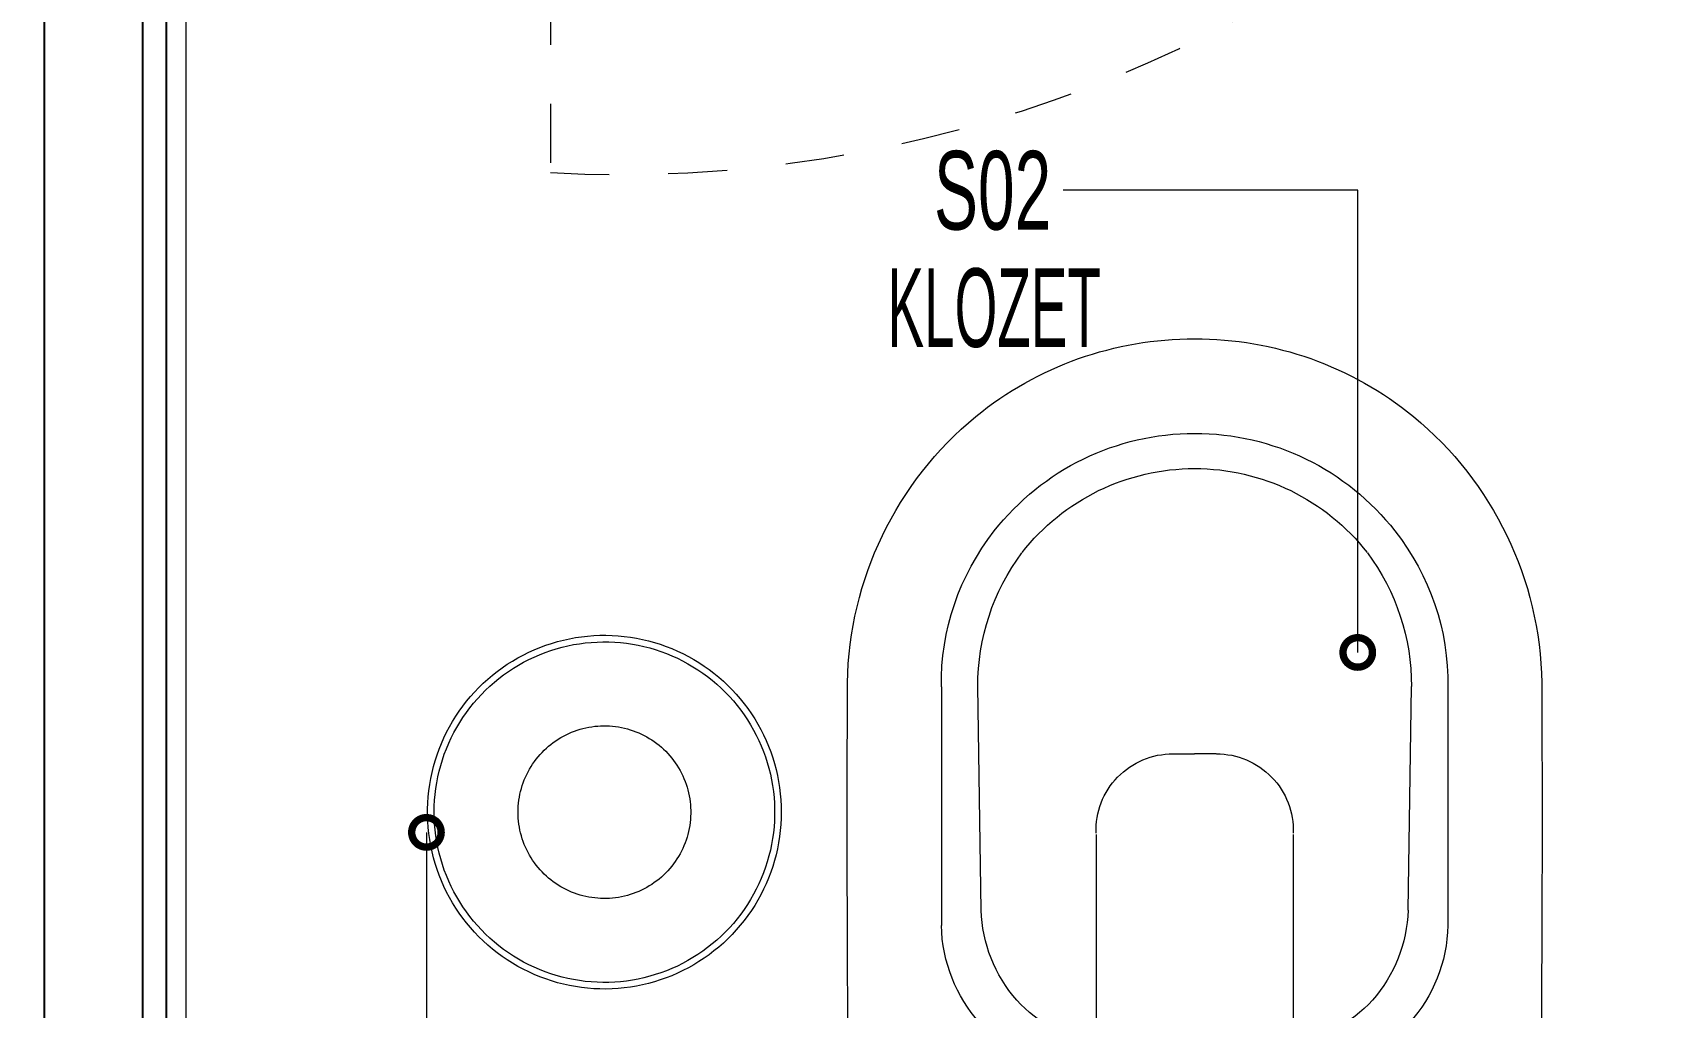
# Model space of a CAD drawing. Header units: centimetres. Extents: x 5488 to 20269, y -31398 to -19684.
# Drawn here: x 8652.9 to 8736.3, y -23176.7 to -23127.2 of the extents above; entities that cross this region are included whole.
import ezdxf
from ezdxf import colors
from ezdxf.entities.mleader import LeaderData, LeaderLine
from ezdxf.math import Vec2, Vec3

# ---------------------------------------------------------------- set-up
doc = ezdxf.new("R2010")
doc.units = ezdxf.units.CM
doc.linetypes.add('XKITLINE02', pattern=[4, 2, -2])
for name, color, linetype, lineweight in [('xxx_Auto_Kaplama_Ahşap', 34, 'Continuous', 0), ('xxx_Auto_Kaplama_Ahşap Tarama', 16, 'Continuous', 5), ('xxx_Auto_Kaplama_Seramik', 182, 'Continuous', 13), ('xxx_Auto_Konstruksiyon_Metal', 141, 'Continuous', 0), ('xxx_Auto_SIGN_GENERAL', 51, 'Continuous', 0), ('xxx_Auto_Tefris_Tefris', 32, 'Continuous', 15)]:
    doc.layers.add(name, color=color, linetype=linetype, lineweight=lineweight)
doc.layers.add('xxx_Autoxxx_Auto_Duvar_Alcipan', color=51, linetype='Continuous')
doc.styles.add('AUTOBAN', font='')
doc.styles.add('ROMANS', font='romans')
doc.styles.get('AUTOBAN').set_extended_font_data('Helvetica Normal Tr')

# ---------------------------------------------------------------- blocks, each defined once
blk = doc.blocks.new('_DotSmall')
at = {"color": 0, "linetype": 'ByBlock', "const_width": 0.5}
blk.add_lwpolyline([(-0.0625, 0, 1), (0.0625, 0, 1)], format="xyb", close=True, dxfattribs=at)
blk = doc.blocks.new('x2202_Autoban_Istinye Park_Food Hall_PLAN_altlik_20220517$0$2202_Autoban_Istinye Park_Food Hall_PLAN_altlik_20220506$0$S02_plan')
for points in [[(-12.889, 36.37), (-12.889, 24.238)], [(-10.862, 25.013), (-11.034, 36.395)], [(10.862, 25.013), (11.034, 36.395)], [(12.889, 36.37), (12.889, 24.238)], [(-1.095, 32.966), (0, 32.966)], [(1.095, 32.966), (0, 32.966)], [(-5.016, 28.868), (-5.016, 18.217)], [(5.015, 28.868), (5.015, 18.216)], [(-17.4, 0), (17.4, 0)]]:
    blk.add_lwpolyline(points)
for centre in [(-8.642, 11.348), (8.642, 11.348)]:
    blk.add_circle(centre, 0.8)
for centre, radius, start, end in [((-0.062, 36.572), 17.506, 89.7974, 129.22758), ((0.062, 36.572), 17.506, 50.77242, 90.2026), ((0.263, 36.287), 17.933, 129.45495, 179.07193), ((-0.263, 36.287), 17.933, 0.92807, 50.54505), ((-0.01, 36.345), 12.926, 89.95741, 141.99514), ((0.01, 36.345), 12.926, 38.00486, 90.04259), ((-0.01, 36.345), 11.136, 89.95741, 141.99514), ((0.01, 36.345), 11.136, 38.00486, 90.04259), ((-0.374, 36.544), 12.517, 141.68433, 180.79765), ((0.374, 36.544), 12.517, 359.20235, 38.31567), ((0.252, 36.44), 11.286, 143.24276, 180.23273), ((-0.252, 36.44), 11.286, 359.76727, 36.75724), ((1582.2, 29.996), 1599.881, 179.764303, 181.0743), ((-1582.2, 29.996), 1599.881, 358.9257, 0.235697), ((-1.124, 29.072), 3.894, 89.72209, 181.97048), ((1.124, 29.072), 3.894, 358.02952, 90.27791), ((-5.197, 24.405), 7.694, 181.24623, 262.05724), ((-3.628, 25.23), 7.238, 181.71562, 221.4572), ((5.197, 24.405), 7.694, 277.94276, 358.75377), ((3.628, 25.23), 7.238, 318.5428, 358.28438), ((-3.792, 25.217), 7.106, 222.2561, 261.19345), ((3.792, 25.217), 7.106, 278.80655, 317.7439), ((1.957, 93.93), 76.044, 264.84125, 268.52514), ((-1.957, 93.93), 76.044, 271.47486, 275.15875), ((1.657, 104.235), 87.808, 264.82698, 268.9188), ((-1.657, 104.235), 87.808, 271.0812, 275.17302)]:
    blk.add_arc(centre, radius, start, end)
blk = doc.blocks.new('x2202_Autoban_Istinye Park_Food Hall_PLAN_altlik_20220517$0$2202_Autoban_Istinye Park_Food Hall_PLAN_altlik_20220506$0$S12_plan')
for p, q in [((-3.062, 8.425), (-3.354, 8.314)), ((-2.766, 8.526), (-3.062, 8.425)), ((-2.467, 8.617), (-2.766, 8.526)), ((-2.165, 8.697), (-2.467, 8.617)), ((-1.939, 8.407), (-2.23, 8.334)), ((-1.861, 8.767), (-2.165, 8.697)), ((-1.644, 8.469), (-1.939, 8.407)), ((-1.554, 8.827), (-1.861, 8.767)), ((-1.348, 8.521), (-1.644, 8.469)), ((-1.246, 8.875), (-1.554, 8.827)), ((-1.05, 8.562), (-1.348, 8.521)), ((-0.936, 8.913), (-1.246, 8.875)), ((-0.751, 8.594), (-1.05, 8.562)), ((-0.624, 8.94), (-0.936, 8.913)), ((-0.451, 8.615), (-0.751, 8.594)), ((-0.312, 8.956), (-0.624, 8.94)), ((-0.15, 8.625), (-0.451, 8.615)), ((0, 8.962), (-0.312, 8.956)), ((0.15, 8.625), (-0.15, 8.625)), ((0.312, 8.956), (0, 8.962)), ((0.451, 8.615), (0.15, 8.625)), ((0.624, 8.94), (0.312, 8.956)), ((0.751, 8.594), (0.451, 8.615)), ((0.936, 8.913), (0.624, 8.94)), ((1.05, 8.562), (0.751, 8.594)), ((1.246, 8.875), (0.936, 8.913)), ((1.348, 8.521), (1.05, 8.562)), ((1.554, 8.827), (1.246, 8.875)), ((1.644, 8.469), (1.348, 8.521)), ((1.861, 8.767), (1.554, 8.827)), ((1.939, 8.407), (1.644, 8.469)), ((2.165, 8.697), (1.861, 8.767)), ((2.23, 8.334), (1.939, 8.407)), ((2.467, 8.617), (2.165, 8.697)), ((2.766, 8.526), (2.467, 8.617)), ((3.062, 8.425), (2.766, 8.526)), ((3.354, 8.314), (3.062, 8.425)), ((-4.746, 7.609), (-5.008, 7.44)), ((-4.477, 7.769), (-4.746, 7.609)), ((-4.204, 7.92), (-4.477, 7.769)), ((-4.179, 7.552), (-4.44, 7.402)), ((-3.925, 8.061), (-4.204, 7.92)), ((-3.913, 7.692), (-4.179, 7.552)), ((-3.642, 8.192), (-3.925, 8.061)), ((-3.643, 7.823), (-3.913, 7.692)), ((-3.368, 7.945), (-3.643, 7.823)), ((-3.354, 8.314), (-3.642, 8.192)), ((-3.089, 8.057), (-3.368, 7.945)), ((-2.806, 8.159), (-3.089, 8.057)), ((-2.52, 8.252), (-2.806, 8.159)), ((-2.23, 8.334), (-2.52, 8.252)), ((2.52, 8.252), (2.23, 8.334)), ((2.806, 8.159), (2.52, 8.252)), ((3.089, 8.057), (2.806, 8.159)), ((3.368, 7.945), (3.089, 8.057)), ((3.642, 8.192), (3.354, 8.314)), ((3.643, 7.823), (3.368, 7.945)), ((3.925, 8.061), (3.642, 8.192)), ((3.913, 7.692), (3.643, 7.823)), ((4.179, 7.552), (3.913, 7.692)), ((4.204, 7.92), (3.925, 8.061)), ((4.44, 7.402), (4.179, 7.552)), ((4.477, 7.769), (4.204, 7.92)), ((4.746, 7.609), (4.477, 7.769)), ((5.008, 7.44), (4.746, 7.609)), ((-5.758, 6.878), (-5.995, 6.674)), ((-5.515, 7.074), (-5.758, 6.878)), ((-5.427, 6.716), (-5.659, 6.523)), ((-5.265, 7.261), (-5.515, 7.074)), ((-5.19, 6.9), (-5.427, 6.716)), ((-5.008, 7.44), (-5.265, 7.261)), ((-4.946, 7.076), (-5.19, 6.9)), ((-4.696, 7.244), (-4.946, 7.076)), ((-4.44, 7.402), (-4.696, 7.244)), ((4.696, 7.244), (4.44, 7.402)), ((4.946, 7.076), (4.696, 7.244)), ((5.19, 6.9), (4.946, 7.076)), ((5.265, 7.261), (5.008, 7.44)), ((5.427, 6.716), (5.19, 6.9)), ((5.515, 7.074), (5.265, 7.261)), ((5.659, 6.523), (5.427, 6.716)), ((5.758, 6.879), (5.515, 7.074)), ((5.995, 6.675), (5.758, 6.879)), ((-6.66, 6.015), (-6.866, 5.78)), ((-6.446, 6.242), (-6.66, 6.015)), ((-6.31, 5.9), (-6.512, 5.677)), ((-6.224, 6.462), (-6.446, 6.242)), ((-6.1, 6.115), (-6.31, 5.9)), ((-5.995, 6.674), (-6.224, 6.462)), ((-5.883, 6.323), (-6.1, 6.115)), ((-5.659, 6.523), (-5.883, 6.323)), ((5.883, 6.323), (5.659, 6.523)), ((6.1, 6.115), (5.883, 6.323)), ((6.224, 6.462), (5.995, 6.675)), ((6.31, 5.9), (6.1, 6.115)), ((6.446, 6.243), (6.224, 6.462)), ((6.512, 5.677), (6.31, 5.9)), ((6.66, 6.015), (6.446, 6.243)), ((6.866, 5.78), (6.66, 6.015)), ((-7.434, 5.035), (-7.606, 4.774)), ((-7.253, 5.29), (-7.434, 5.035)), ((-7.064, 5.538), (-7.253, 5.29)), ((-6.893, 5.212), (-7.071, 4.969)), ((-6.866, 5.78), (-7.064, 5.538)), ((-6.707, 5.448), (-6.893, 5.212)), ((-6.512, 5.677), (-6.707, 5.448)), ((6.707, 5.448), (6.512, 5.677)), ((6.893, 5.212), (6.707, 5.448)), ((7.064, 5.538), (6.866, 5.78)), ((7.071, 4.969), (6.893, 5.212)), ((7.254, 5.29), (7.064, 5.538)), ((7.434, 5.035), (7.254, 5.29)), ((7.606, 4.774), (7.434, 5.035)), ((-7.921, 4.234), (-8.065, 3.957)), ((-7.768, 4.507), (-7.921, 4.234)), ((-7.606, 4.774), (-7.768, 4.507)), ((-7.553, 4.207), (-7.696, 3.942)), ((-7.401, 4.467), (-7.553, 4.207)), ((-7.241, 4.721), (-7.401, 4.467)), ((-7.071, 4.969), (-7.241, 4.721)), ((-1.131, 4.209), (-1.278, 4.167)), ((-0.983, 4.245), (-1.131, 4.209)), ((-0.834, 4.277), (-0.983, 4.245)), ((-0.684, 4.303), (-0.834, 4.277)), ((-0.533, 4.324), (-0.684, 4.303)), ((-0.381, 4.34), (-0.533, 4.324)), ((-0.229, 4.351), (-0.381, 4.34)), ((-0.076, 4.356), (-0.229, 4.351)), ((0.076, 4.356), (-0.076, 4.356)), ((0.229, 4.351), (0.076, 4.356)), ((0.381, 4.34), (0.229, 4.351)), ((0.533, 4.324), (0.381, 4.34)), ((0.684, 4.303), (0.533, 4.324)), ((0.834, 4.277), (0.684, 4.303)), ((0.983, 4.245), (0.834, 4.277)), ((1.131, 4.209), (0.983, 4.245)), ((1.278, 4.167), (1.131, 4.209)), ((7.241, 4.721), (7.071, 4.969)), ((7.401, 4.467), (7.241, 4.721)), ((7.553, 4.207), (7.401, 4.467)), ((7.696, 3.942), (7.553, 4.207)), ((7.768, 4.507), (7.606, 4.774)), ((7.921, 4.235), (7.768, 4.507)), ((8.065, 3.957), (7.921, 4.235)), ((-8.322, 3.388), (-8.436, 3.097)), ((-8.198, 3.675), (-8.322, 3.388)), ((-8.065, 3.957), (-8.198, 3.675)), ((-7.954, 3.399), (-8.068, 3.121)), ((-7.83, 3.673), (-7.954, 3.399)), ((-7.696, 3.942), (-7.83, 3.673)), ((-2.753, 3.388), (-2.87, 3.29)), ((-2.632, 3.481), (-2.753, 3.388)), ((-2.509, 3.57), (-2.632, 3.481)), ((-2.382, 3.655), (-2.509, 3.57)), ((-2.252, 3.736), (-2.382, 3.655)), ((-2.12, 3.812), (-2.252, 3.736)), ((-1.985, 3.883), (-2.12, 3.812)), ((-1.848, 3.949), (-1.985, 3.883)), ((-1.708, 4.011), (-1.848, 3.949)), ((-1.567, 4.068), (-1.708, 4.011)), ((-1.423, 4.12), (-1.567, 4.068)), ((-1.278, 4.167), (-1.423, 4.12)), ((1.423, 4.12), (1.278, 4.167)), ((1.567, 4.068), (1.423, 4.12)), ((1.708, 4.011), (1.567, 4.068)), ((1.848, 3.949), (1.708, 4.011)), ((1.985, 3.883), (1.848, 3.949)), ((2.12, 3.812), (1.985, 3.883)), ((2.252, 3.736), (2.12, 3.812)), ((2.382, 3.655), (2.252, 3.736)), ((2.509, 3.57), (2.382, 3.655)), ((2.632, 3.481), (2.509, 3.57)), ((2.753, 3.388), (2.632, 3.481)), ((2.87, 3.29), (2.753, 3.388)), ((7.83, 3.673), (7.696, 3.942)), ((7.954, 3.399), (7.83, 3.673)), ((8.068, 3.121), (7.954, 3.399)), ((8.198, 3.675), (8.065, 3.957)), ((8.322, 3.388), (8.198, 3.675)), ((8.436, 3.097), (8.322, 3.388)), ((-8.633, 2.504), (-8.716, 2.203)), ((-8.54, 2.802), (-8.633, 2.504)), ((-8.436, 3.097), (-8.54, 2.802)), ((-8.268, 2.553), (-8.353, 2.265)), ((-8.173, 2.839), (-8.268, 2.553)), ((-8.068, 3.121), (-8.173, 2.839)), ((-3.496, 2.625), (-3.587, 2.502)), ((-3.402, 2.744), (-3.496, 2.625)), ((-3.303, 2.861), (-3.402, 2.744)), ((-3.201, 2.974), (-3.303, 2.861)), ((-3.094, 3.083), (-3.201, 2.974)), ((-2.984, 3.188), (-3.094, 3.083)), ((-2.87, 3.29), (-2.984, 3.188)), ((2.984, 3.188), (2.87, 3.29)), ((3.094, 3.083), (2.984, 3.188)), ((3.201, 2.974), (3.094, 3.083)), ((3.303, 2.861), (3.201, 2.974)), ((3.402, 2.744), (3.303, 2.861)), ((3.496, 2.625), (3.402, 2.744)), ((3.587, 2.502), (3.496, 2.625)), ((8.173, 2.839), (8.068, 3.121)), ((8.268, 2.553), (8.173, 2.839)), ((8.353, 2.265), (8.268, 2.553)), ((8.54, 2.802), (8.436, 3.097)), ((8.633, 2.504), (8.54, 2.802)), ((8.717, 2.203), (8.633, 2.504)), ((-8.789, 1.899), (-8.851, 1.593)), ((-8.716, 2.203), (-8.789, 1.899)), ((-8.492, 1.68), (-8.547, 1.384)), ((-8.428, 1.974), (-8.492, 1.68)), ((-8.353, 2.265), (-8.428, 1.974)), ((-4.034, 1.705), (-4.092, 1.564)), ((-3.971, 1.844), (-4.034, 1.705)), ((-3.904, 1.981), (-3.971, 1.844)), ((-3.831, 2.115), (-3.904, 1.981)), ((-3.754, 2.247), (-3.831, 2.115)), ((-3.673, 2.376), (-3.754, 2.247)), ((-3.587, 2.502), (-3.673, 2.376)), ((3.673, 2.376), (3.587, 2.502)), ((3.754, 2.247), (3.673, 2.376)), ((3.831, 2.115), (3.754, 2.247)), ((3.904, 1.981), (3.831, 2.115)), ((3.971, 1.844), (3.904, 1.981)), ((4.034, 1.705), (3.971, 1.844)), ((4.092, 1.564), (4.034, 1.705)), ((8.428, 1.974), (8.353, 2.265)), ((8.492, 1.68), (8.428, 1.974)), ((8.547, 1.384), (8.492, 1.68)), ((8.789, 1.899), (8.717, 2.203)), ((8.851, 1.593), (8.789, 1.899)), ((-8.943, 0.975), (-8.972, 0.664)), ((-8.902, 1.285), (-8.943, 0.975)), ((-8.851, 1.593), (-8.902, 1.285)), ((-8.591, 1.087), (-8.625, 0.788)), ((-8.547, 1.384), (-8.591, 1.087)), ((-4.275, 0.982), (-4.308, 0.833)), ((-4.237, 1.13), (-4.275, 0.982)), ((-4.194, 1.276), (-4.237, 1.13)), ((-4.145, 1.421), (-4.194, 1.276)), ((-4.092, 1.564), (-4.145, 1.421)), ((4.145, 1.421), (4.092, 1.564)), ((4.194, 1.276), (4.145, 1.421)), ((4.237, 1.13), (4.194, 1.276)), ((4.275, 0.982), (4.237, 1.13)), ((4.308, 0.833), (4.275, 0.982)), ((8.591, 1.087), (8.547, 1.384)), ((8.625, 0.788), (8.591, 1.087)), ((8.902, 1.285), (8.851, 1.593)), ((8.943, 0.975), (8.902, 1.285)), ((8.973, 0.664), (8.943, 0.975)), ((-8.991, 0.352), (-9, 0.04)), ((-9, 0.04), (-8.997, -0.272)), ((-8.972, 0.664), (-8.991, 0.352)), ((-8.662, 0.187), (-8.664, -0.113)), ((-8.649, 0.488), (-8.662, 0.187)), ((-8.625, 0.788), (-8.649, 0.488)), ((-4.393, 0.076), (-4.395, -0.076)), ((-4.387, 0.229), (-4.393, 0.076)), ((-4.375, 0.381), (-4.387, 0.229)), ((-4.358, 0.532), (-4.375, 0.381)), ((-4.335, 0.683), (-4.358, 0.532)), ((-4.308, 0.833), (-4.335, 0.683)), ((4.335, 0.683), (4.308, 0.833)), ((4.358, 0.532), (4.335, 0.683)), ((4.375, 0.381), (4.358, 0.532)), ((4.387, 0.229), (4.375, 0.381)), ((4.393, 0.076), (4.387, 0.229)), ((4.395, -0.076), (4.393, 0.076)), ((8.649, 0.488), (8.625, 0.788)), ((8.662, 0.187), (8.649, 0.488)), ((8.664, -0.113), (8.662, 0.187)), ((8.992, 0.352), (8.973, 0.664)), ((9, 0.04), (8.992, 0.352)), ((8.997, -0.272), (9, 0.04)), ((-8.997, -0.272), (-8.983, -0.585)), ((-8.983, -0.585), (-8.959, -0.896)), ((-8.664, -0.113), (-8.656, -0.414)), ((-8.656, -0.414), (-8.638, -0.714)), ((-8.638, -0.714), (-8.609, -1.014)), ((-4.395, -0.076), (-4.391, -0.229)), ((-4.391, -0.229), (-4.381, -0.381)), ((-4.381, -0.381), (-4.367, -0.533)), ((-4.367, -0.533), (-4.347, -0.684)), ((-4.347, -0.684), (-4.322, -0.835)), ((4.322, -0.835), (4.347, -0.684)), ((4.347, -0.684), (4.367, -0.533)), ((4.367, -0.533), (4.381, -0.381)), ((4.381, -0.381), (4.391, -0.229)), ((4.391, -0.229), (4.395, -0.076)), ((8.609, -1.014), (8.638, -0.714)), ((8.638, -0.714), (8.656, -0.414)), ((8.656, -0.414), (8.664, -0.113)), ((8.959, -0.896), (8.983, -0.584)), ((8.983, -0.584), (8.997, -0.272)), ((-8.959, -0.896), (-8.924, -1.206)), ((-8.924, -1.206), (-8.878, -1.515)), ((-8.878, -1.515), (-8.821, -1.823)), ((-8.609, -1.014), (-8.57, -1.312)), ((-8.57, -1.312), (-8.521, -1.608)), ((-8.521, -1.608), (-8.461, -1.903)), ((-4.322, -0.835), (-4.292, -0.984)), ((-4.292, -0.984), (-4.256, -1.133)), ((-4.256, -1.133), (-4.216, -1.28)), ((-4.216, -1.28), (-4.17, -1.425)), ((-4.17, -1.425), (-4.12, -1.569)), ((-4.12, -1.569), (-4.064, -1.711)), ((4.064, -1.711), (4.12, -1.569)), ((4.12, -1.569), (4.17, -1.425)), ((4.17, -1.425), (4.216, -1.28)), ((4.216, -1.28), (4.256, -1.133)), ((4.256, -1.133), (4.292, -0.984)), ((4.292, -0.984), (4.322, -0.835)), ((8.461, -1.903), (8.521, -1.608)), ((8.521, -1.608), (8.57, -1.312)), ((8.57, -1.312), (8.609, -1.014)), ((8.821, -1.823), (8.878, -1.515)), ((8.878, -1.515), (8.924, -1.206)), ((8.924, -1.206), (8.959, -0.896)), ((-8.821, -1.823), (-8.754, -2.128)), ((-8.754, -2.128), (-8.676, -2.43)), ((-8.676, -2.43), (-8.588, -2.73)), ((-8.461, -1.903), (-8.392, -2.196)), ((-8.392, -2.196), (-8.312, -2.486)), ((-8.312, -2.486), (-8.222, -2.773)), ((-4.064, -1.711), (-4.003, -1.851)), ((-4.003, -1.851), (-3.938, -1.989)), ((-3.938, -1.989), (-3.868, -2.125)), ((-3.868, -2.125), (-3.793, -2.258)), ((-3.793, -2.258), (-3.714, -2.388)), ((-3.714, -2.388), (-3.63, -2.515)), ((3.63, -2.515), (3.714, -2.388)), ((3.714, -2.388), (3.793, -2.258)), ((3.793, -2.258), (3.868, -2.125)), ((3.868, -2.125), (3.938, -1.989)), ((3.938, -1.989), (4.003, -1.851)), ((4.003, -1.851), (4.064, -1.711)), ((8.222, -2.773), (8.312, -2.486)), ((8.312, -2.486), (8.392, -2.196)), ((8.392, -2.196), (8.461, -1.903)), ((8.588, -2.73), (8.676, -2.43)), ((8.676, -2.43), (8.754, -2.128)), ((8.754, -2.128), (8.821, -1.823)), ((-8.588, -2.73), (-8.489, -3.026)), ((-8.489, -3.026), (-8.38, -3.319)), ((-8.38, -3.319), (-8.261, -3.608)), ((-8.222, -2.773), (-8.122, -3.056)), ((-8.122, -3.056), (-8.012, -3.337)), ((-8.012, -3.337), (-7.893, -3.613)), ((-3.63, -2.515), (-3.542, -2.64)), ((-3.542, -2.64), (-3.45, -2.761)), ((-3.45, -2.761), (-3.353, -2.879)), ((-3.353, -2.879), (-3.252, -2.994)), ((-3.252, -2.994), (-3.148, -3.105)), ((-3.148, -3.105), (-3.039, -3.212)), ((-3.039, -3.212), (-2.927, -3.316)), ((-2.927, -3.316), (-2.812, -3.416)), ((2.812, -3.416), (2.927, -3.316)), ((2.927, -3.316), (3.039, -3.212)), ((3.039, -3.212), (3.148, -3.105)), ((3.148, -3.105), (3.252, -2.994)), ((3.252, -2.994), (3.353, -2.879)), ((3.353, -2.879), (3.45, -2.761)), ((3.45, -2.761), (3.542, -2.64)), ((3.542, -2.64), (3.63, -2.515)), ((7.893, -3.613), (8.012, -3.337)), ((8.012, -3.337), (8.122, -3.056)), ((8.122, -3.056), (8.222, -2.773)), ((8.262, -3.608), (8.381, -3.319)), ((8.381, -3.319), (8.489, -3.026)), ((8.489, -3.026), (8.588, -2.73)), ((-8.261, -3.608), (-8.133, -3.893)), ((-8.133, -3.893), (-7.994, -4.173)), ((-7.893, -3.613), (-7.764, -3.884)), ((-7.764, -3.884), (-7.626, -4.152)), ((-7.626, -4.152), (-7.478, -4.414)), ((-2.812, -3.416), (-2.693, -3.511)), ((-2.693, -3.511), (-2.571, -3.603)), ((-2.571, -3.603), (-2.446, -3.69)), ((-2.446, -3.69), (-2.317, -3.772)), ((-2.317, -3.772), (-2.186, -3.85)), ((-2.186, -3.85), (-2.053, -3.924)), ((-2.053, -3.924), (-1.917, -3.993)), ((-1.917, -3.993), (-1.778, -4.057)), ((-1.778, -4.057), (-1.638, -4.116)), ((-1.638, -4.116), (-1.495, -4.171)), ((-1.495, -4.171), (-1.351, -4.22)), ((1.351, -4.22), (1.495, -4.171)), ((1.495, -4.171), (1.638, -4.116)), ((1.638, -4.116), (1.778, -4.057)), ((1.778, -4.057), (1.917, -3.993)), ((1.917, -3.993), (2.053, -3.924)), ((2.053, -3.924), (2.186, -3.85)), ((2.186, -3.85), (2.317, -3.772)), ((2.317, -3.772), (2.446, -3.69)), ((2.446, -3.69), (2.571, -3.603)), ((2.571, -3.603), (2.693, -3.511)), ((2.693, -3.511), (2.812, -3.416)), ((7.478, -4.414), (7.626, -4.152)), ((7.626, -4.152), (7.764, -3.884)), ((7.764, -3.884), (7.893, -3.613)), ((7.994, -4.173), (8.133, -3.893)), ((8.133, -3.893), (8.262, -3.608)), ((-7.994, -4.173), (-7.846, -4.448)), ((-7.846, -4.448), (-7.688, -4.717)), ((-7.688, -4.717), (-7.521, -4.981)), ((-7.521, -4.981), (-7.345, -5.239)), ((-7.478, -4.414), (-7.322, -4.671)), ((-7.322, -4.671), (-7.157, -4.922)), ((-7.157, -4.922), (-6.983, -5.167)), ((-1.351, -4.22), (-1.205, -4.265)), ((-1.205, -4.265), (-1.057, -4.304)), ((-1.057, -4.304), (-0.909, -4.338)), ((-0.909, -4.338), (-0.759, -4.367)), ((-0.759, -4.367), (-0.608, -4.391)), ((-0.608, -4.391), (-0.457, -4.409)), ((-0.457, -4.409), (-0.305, -4.422)), ((-0.305, -4.422), (-0.153, -4.43)), ((-0.153, -4.43), (0, -4.433)), ((0, -4.433), (0.153, -4.43)), ((0.153, -4.43), (0.305, -4.422)), ((0.305, -4.422), (0.457, -4.409)), ((0.457, -4.409), (0.608, -4.391)), ((0.608, -4.391), (0.759, -4.367)), ((0.759, -4.367), (0.909, -4.338)), ((0.909, -4.338), (1.057, -4.304)), ((1.057, -4.304), (1.205, -4.265)), ((1.205, -4.265), (1.351, -4.22)), ((6.983, -5.167), (7.157, -4.922)), ((7.157, -4.922), (7.322, -4.671)), ((7.322, -4.671), (7.478, -4.414)), ((7.345, -5.239), (7.521, -4.981)), ((7.521, -4.981), (7.688, -4.717)), ((7.688, -4.717), (7.846, -4.448)), ((7.846, -4.448), (7.994, -4.173)), ((-7.345, -5.239), (-7.16, -5.491)), ((-7.16, -5.491), (-6.966, -5.736)), ((-6.983, -5.167), (-6.801, -5.407)), ((-6.966, -5.736), (-6.764, -5.975)), ((-6.801, -5.407), (-6.61, -5.64)), ((-6.61, -5.64), (-6.412, -5.866)), ((6.412, -5.866), (6.61, -5.64)), ((6.61, -5.64), (6.801, -5.407)), ((6.765, -5.975), (6.966, -5.736)), ((6.801, -5.407), (6.983, -5.167)), ((6.966, -5.736), (7.16, -5.491)), ((7.16, -5.491), (7.345, -5.239)), ((-6.764, -5.975), (-6.554, -6.206)), ((-6.554, -6.206), (-6.336, -6.43)), ((-6.412, -5.866), (-6.206, -6.085)), ((-6.336, -6.43), (-6.11, -6.646)), ((-6.206, -6.085), (-5.992, -6.296)), ((-6.11, -6.646), (-5.877, -6.854)), ((-5.992, -6.296), (-5.772, -6.501)), ((-5.772, -6.501), (-5.544, -6.697)), ((5.544, -6.697), (5.772, -6.501)), ((5.772, -6.501), (5.992, -6.296)), ((5.878, -6.854), (6.111, -6.646)), ((5.992, -6.296), (6.206, -6.085)), ((6.111, -6.646), (6.336, -6.43)), ((6.206, -6.085), (6.412, -5.866)), ((6.336, -6.43), (6.554, -6.206)), ((6.554, -6.206), (6.765, -5.975)), ((-5.877, -6.854), (-5.637, -7.054)), ((-5.637, -7.054), (-5.39, -7.245)), ((-5.544, -6.697), (-5.309, -6.885)), ((-5.39, -7.245), (-5.137, -7.428)), ((-5.309, -6.885), (-5.068, -7.065)), ((-5.137, -7.428), (-4.878, -7.602)), ((-5.068, -7.065), (-4.822, -7.237)), ((-4.822, -7.237), (-4.569, -7.4)), ((-4.569, -7.4), (-4.311, -7.554)), ((4.311, -7.554), (4.569, -7.4)), ((4.569, -7.4), (4.822, -7.237)), ((4.822, -7.237), (5.068, -7.065)), ((4.878, -7.602), (5.137, -7.428)), ((5.068, -7.065), (5.309, -6.885)), ((5.137, -7.428), (5.391, -7.245)), ((5.309, -6.885), (5.544, -6.697)), ((5.391, -7.245), (5.638, -7.054)), ((5.638, -7.054), (5.878, -6.854)), ((-4.878, -7.602), (-4.612, -7.766)), ((-4.612, -7.766), (-4.341, -7.922)), ((-4.341, -7.922), (-4.065, -8.068)), ((-4.311, -7.554), (-4.047, -7.699)), ((-4.065, -8.068), (-3.784, -8.204)), ((-4.047, -7.699), (-3.779, -7.835)), ((-3.784, -8.204), (-3.498, -8.33)), ((-3.779, -7.835), (-3.506, -7.962)), ((-3.506, -7.962), (-3.229, -8.079)), ((-3.498, -8.33), (-3.208, -8.447)), ((-3.229, -8.079), (-2.948, -8.186)), ((-2.948, -8.186), (-2.663, -8.283)), ((-2.663, -8.283), (-2.375, -8.371)), ((2.375, -8.371), (2.663, -8.283)), ((2.663, -8.283), (2.948, -8.186)), ((2.948, -8.186), (3.229, -8.079)), ((3.208, -8.447), (3.498, -8.33)), ((3.229, -8.079), (3.506, -7.962)), ((3.498, -8.33), (3.784, -8.204)), ((3.506, -7.962), (3.779, -7.835)), ((3.779, -7.835), (4.047, -7.699)), ((3.784, -8.204), (4.065, -8.068)), ((4.047, -7.699), (4.311, -7.554)), ((4.065, -8.068), (4.341, -7.922)), ((4.341, -7.922), (4.612, -7.766)), ((4.612, -7.766), (4.878, -7.602)), ((-3.208, -8.447), (-2.914, -8.553)), ((-2.914, -8.553), (-2.617, -8.649)), ((-2.617, -8.649), (-2.317, -8.735)), ((-2.375, -8.371), (-2.085, -8.448)), ((-2.317, -8.735), (-2.013, -8.81)), ((-2.085, -8.448), (-1.792, -8.515)), ((-2.013, -8.81), (-1.708, -8.875)), ((-1.792, -8.515), (-1.496, -8.572)), ((-1.708, -8.875), (-1.4, -8.928)), ((-1.496, -8.572), (-1.199, -8.619)), ((-1.4, -8.928), (-1.091, -8.972)), ((-1.199, -8.619), (-0.901, -8.656)), ((-1.091, -8.972), (-0.78, -9.004)), ((-0.901, -8.656), (-0.601, -8.682)), ((-0.78, -9.004), (-0.468, -9.026)), ((-0.601, -8.682), (-0.301, -8.697)), ((-0.468, -9.026), (-0.156, -9.037)), ((-0.301, -8.697), (0, -8.703)), ((-0.156, -9.037), (0.156, -9.037)), ((0, -8.703), (0.301, -8.697)), ((0.156, -9.037), (0.469, -9.026)), ((0.301, -8.697), (0.601, -8.682)), ((0.469, -9.026), (0.78, -9.004)), ((0.601, -8.682), (0.901, -8.656)), ((0.78, -9.004), (1.091, -8.972)), ((0.901, -8.656), (1.199, -8.619)), ((1.091, -8.972), (1.4, -8.928)), ((1.199, -8.619), (1.496, -8.572)), ((1.4, -8.928), (1.708, -8.875)), ((1.496, -8.572), (1.792, -8.515)), ((1.708, -8.875), (2.014, -8.81)), ((1.792, -8.515), (2.085, -8.448)), ((2.014, -8.81), (2.317, -8.735)), ((2.085, -8.448), (2.375, -8.371)), ((2.317, -8.735), (2.617, -8.649)), ((2.617, -8.649), (2.915, -8.553)), ((2.915, -8.553), (3.208, -8.447))]:
    blk.add_line(p, q)
blk = doc.blocks.new('WC TEFRIS')
at = {"layer": 'xxx_Auto_Tefris_Tefris', "xscale": -1}
blk.add_blockref('x2202_Autoban_Istinye Park_Food Hall_PLAN_altlik_20220517$0$2202_Autoban_Istinye Park_Food Hall_PLAN_altlik_20220506$0$S02_plan', (0, -2.5), dxfattribs=at)
at = {"layer": 'xxx_Auto_Tefris_Tefris', "xscale": -1, "rotation": 270}
blk.add_blockref('x2202_Autoban_Istinye Park_Food Hall_PLAN_altlik_20220517$0$2202_Autoban_Istinye Park_Food Hall_PLAN_altlik_20220506$0$S12_plan', (-30, 27.5), dxfattribs=at)
blk = doc.blocks.new('A$Cd4c68676')
at = {"layer": 'xxx_Auto_Kaplama_Ahşap', "color": 8, "linetype": 'XKITLINE02', "ltscale": 1.5, "true_color": 0x808080}
blk.add_lwpolyline([(258.849, -140.852), (258.849, -210.352, 0.443945), (328.746, -140.852)], format="xyb", dxfattribs=at)
at = {"layer": 'xxx_Auto_Kaplama_Seramik'}
blk.add_lwpolyline([(240.308, -272.436), (240.308, -143.554)], dxfattribs=at)
at = {"layer": 'xxx_Autoxxx_Auto_Duvar_Alcipan'}
for points in [[(233.108, -272.436), (233.107, -142.354)], [(238.108, -272.436), (238.108, -142.354)], [(239.308, -272.436), (239.308, -143.554)]]:
    blk.add_lwpolyline(points, dxfattribs=at)
blk = doc.blocks.new('A$C1e03b758')
at = {"layer": 'xxx_Auto_SIGN_GENERAL', "color": 12, "insert": (296.006, -688.349), "char_height": 4, "attachment_point": 5, "line_spacing_factor": 0.75, "style": 'ROMANS'}
blk.add_mtext_dynamic_manual_height_columns('{\\fArial|b0|i0|c162|p34;\\W0.5;KLOZET}', width=11.09593, gutter_width=20, heights=[0], dxfattribs=at)
at = {"layer": 'xxx_Auto_SIGN_GENERAL', "color": 12}
ml = blk.add_multileader_mtext('Standard', dxfattribs=at)
ml.set_content('{\\W0.6;S02}', color=12, style='AUTOBAN')
ml.set_leader_properties()
ml.set_arrow_properties(name='DOTSMALL')
ml.build(insert=Vec2(0, 0))
ml.multileader.update_dxf_attribs({"has_text_frame": 1, "dogleg_length": 2.045, "arrow_head_size": 3})
ctx = ml.context
ctx.base_point, ctx.arrow_head_size, ctx.landing_gap_size, ctx.plane_origin = Vec3(292.134, -682.349), 3, 0.6, Vec3(269.541, -599.656)
ctx.text_align_type = 2
notes = []
notes.append((ctx, [(1, (1, 1, 0), (314.506, -682.349), (-1, 0), 15, [(0, [(314.506, -705.862)], 0, [])])]))
ctx.mtext.insert, ctx.mtext.width, ctx.mtext.defined_height, ctx.mtext.alignment, ctx.mtext.flow_direction = Vec3(298.906, -680.349), 4.20155, 4.28, 3, 5
ml = blk.add_multileader_mtext('Standard', dxfattribs=at)
ml.set_content('{\\W0.6;S11}', color=12, style='AUTOBAN')
ml.set_leader_properties()
ml.set_arrow_properties(name='DOTSMALL')
ml.build(insert=Vec2(0, 0))
ml.multileader.update_dxf_attribs({"has_text_frame": 1, "dogleg_length": 2.045, "arrow_head_size": 3})
ctx = ml.context
ctx.base_point, ctx.arrow_head_size, ctx.landing_gap_size, ctx.plane_origin = Vec3(257.942, -727.463), 3, 0.6, Vec3(222.144, -644.769)
ctx.text_align_type = 2
notes.append((ctx, [(1, (1, 1, 0), (267.109, -727.463), (-1, 0), 3.281, [(0, [(267.109, -715.017)], 0, [])])]))
ctx.mtext.insert, ctx.mtext.width, ctx.mtext.defined_height, ctx.mtext.alignment, ctx.mtext.flow_direction = Vec3(263.228, -725.463), 4.20155, 4.28, 3, 5
for ctx, leaders in notes:
    for number, flags, end, landing, length, lines in leaders:
        leader = LeaderData()
        leader.index, (leader.has_last_leader_line, leader.has_dogleg_vector, leader.attachment_direction) = number, flags
        leader.last_leader_point, leader.dogleg_vector, leader.dogleg_length = Vec3(end), Vec3(landing), length
        for number, points, colour, breaks in lines:
            line = LeaderLine()
            line.index, line.vertices, line.color, line.breaks = number, Vec3.list(points), colors.encode_raw_color(colour), breaks
            leader.lines.append(line)
        ctx.leaders.append(leader)

msp = doc.modelspace()

# ---------------------------------------------------------------- block references
msp.add_blockref('A$Cd4c68676', (8420.383, -22923.935))

# ---------------------------------------------------------------- next in the draw order: block references
at = {"layer": 'xxx_Auto_Kaplama_Ahşap'}
msp.add_blockref('A$C1e03b758', (8405.816, -22452.835), dxfattribs=at)

# ---------------------------------------------------------------- next in the draw order: block references
at = {"layer": 'xxx_Auto_Konstruksiyon_Metal'}
msp.add_blockref('WC TEFRIS', (8712.021, -23194.323), dxfattribs=at)

# ---------------------------------------------------------------- next in the draw order: hatches: boundary and pattern name
at = {"layer": 'xxx_Auto_Kaplama_Ahşap Tarama'}
h = msp.add_hatch(dxfattribs=at)
h.set_pattern_fill('AR-CONC', color=256, scale=0.5)
h.set_pattern_definition([(50, (809.53, -3617.59), (91.09233, -7.96954), [9.525, -104.775]), (355, (809.53, -3617.59), (-17.6217, 95.52842), [7.62, -83.8203]), (100.45144, (817.12, -3618.255), (73.47062, 87.55888), [8.095, -89.04512]), (46.1842, (809.53, -3592.19), (135.5395, -21.02116), [14.2875, -157.1625]), (96.63556, (820.83, -3593.94), (118.70207, 123.71306), [12.1425, -133.5678]), (351.18415, (809.53, -3592.19), (118.70207, 123.71306), [11.43, -125.72987]), (21, (822.23, -3598.54), (75.8072, -51.1326), [9.525, -104.775]), (326, (822.23, -3598.54), (30.901, 92.09398), [7.62, -83.82]), (71.45144, (828.55, -3602.8), (106.7082, 40.96138), [8.095, -89.04497]), (37.5, (809.53, -3617.59), (1.5443, 42.27752), [0, -82.804, 0, -85.09, 0, -84.1375]), (7.5, (809.53, -3617.59), (33.40983, 50.09029), [0, -48.514, 0, -80.899, 0, -32.0675]), (327.5, (781.21, -3617.59), (67.795298, -2.864372), [0, -31.75, 0, -99.06, 0, -131.445]), (317.5, (768.51, -3617.59), (74.06459, 12.71325), [0, -41.275, 0, -65.786, 0, -93.345])])
edge = h.paths.add_edge_path()
edge.add_line((9312.934, -27555.319), (9330.626, -27555.319))
edge.add_arc((9330.626, -27548.319), 7, 270, 349.55924)
edge.add_arc((-12655703.852, 2009176.564), 12827763.879, 350.8642093147, 350.8644691226)
edge.add_line((9346.746, -27492.157), (9332.45, -27492.157))
edge.add_line((9332.45, -27492.157), (9332.449, -27061.102))
edge.add_line((9332.449, -27061.102), (9346.746, -27061.102))
edge.add_arc((-12660642.429, -2064524.007), 12832765.905, 9.1355309233, 9.1357906395)
edge.add_arc((9330.626, -27004.939), 7, 10.44076, 90)
edge.add_line((9330.626, -26997.939), (9312.934, -26997.939))
edge.add_arc((9312.934, -27004.939), 7, 90, 170.48641)
edge.add_arc((10864.464, -27276.629), 1582.138, 170.069442, 189.930558)
edge.add_arc((9312.934, -27548.319), 7, 189.51359, 270)

doc.saveas('drawing.dxf')
